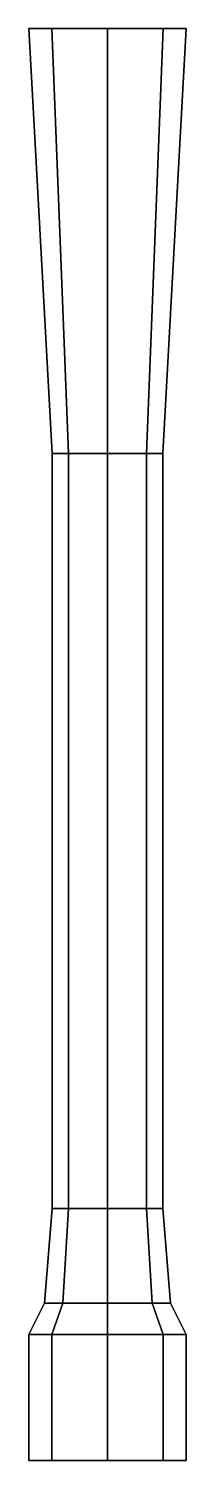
# Model space of a CAD drawing. Extents: x -0.13 to -0.03, y -1.38 to -0.47.
import ezdxf

# ---------------------------------------------------------------- set-up
doc = ezdxf.new("R2010")
doc.units = 0
doc.layers.add('GUN', color=1, linetype='CONTINUOUS')

msp = doc.modelspace()

# ---------------------------------------------------------------- linework, layer by layer
at = {"layer": 'GUN'}
for points in [[(-0.11536, -0.47, 0.03536), (-0.13, -0.47), (-0.115, -0.74), (-0.10475, -0.74, 0.02475)], [(-0.13, -0.47), (-0.11536, -0.47, -0.03536), (-0.10475, -0.74, -0.02475), (-0.115, -0.74)], [(-0.08, -0.47, 0.05), (-0.11536, -0.47, 0.03536), (-0.10475, -0.74, 0.02475), (-0.08, -0.74, 0.035)], [(-0.11536, -0.47, -0.03536), (-0.08, -0.47, -0.05), (-0.08, -0.74, -0.035), (-0.10475, -0.74, -0.02475)], [(-0.04464, -0.47, 0.03536), (-0.08, -0.47, 0.05), (-0.08, -0.74, 0.035), (-0.05525, -0.74, 0.02475)], [(-0.08, -0.47, -0.05), (-0.04464, -0.47, -0.03536), (-0.05525, -0.74, -0.02475), (-0.08, -0.74, -0.035)], [(-0.03, -0.47), (-0.04464, -0.47, 0.03536), (-0.05525, -0.74, 0.02475), (-0.045, -0.74)], [(-0.04464, -0.47, -0.03536), (-0.03, -0.47), (-0.045, -0.74), (-0.05525, -0.74, -0.02475)], [(-0.10475, -0.74, 0.02475), (-0.115, -0.74), (-0.115, -1.22), (-0.10475, -1.22, 0.02475)], [(-0.115, -0.74), (-0.10475, -0.74, -0.02475), (-0.10475, -1.22, -0.02475), (-0.115, -1.22)], [(-0.08, -0.74, 0.035), (-0.10475, -0.74, 0.02475), (-0.10475, -1.22, 0.02475), (-0.08, -1.22, 0.035)], [(-0.10475, -0.74, -0.02475), (-0.08, -0.74, -0.035), (-0.08, -1.22, -0.035), (-0.10475, -1.22, -0.02475)], [(-0.05525, -0.74, 0.02475), (-0.08, -0.74, 0.035), (-0.08, -1.22, 0.035), (-0.05525, -1.22, 0.02475)], [(-0.08, -0.74, -0.035), (-0.05525, -0.74, -0.02475), (-0.05525, -1.22, -0.02475), (-0.08, -1.22, -0.035)], [(-0.045, -0.74), (-0.05525, -0.74, 0.02475), (-0.05525, -1.22, 0.02475), (-0.045, -1.22)], [(-0.05525, -0.74, -0.02475), (-0.045, -0.74), (-0.045, -1.22), (-0.05525, -1.22, -0.02475)], [(-0.10475, -1.22, 0.02475), (-0.115, -1.22), (-0.12, -1.28), (-0.10828, -1.28, 0.02828)], [(-0.115, -1.22), (-0.10475, -1.22, -0.02475), (-0.10828, -1.28, -0.02828), (-0.12, -1.28)], [(-0.08, -1.22, 0.035), (-0.10475, -1.22, 0.02475), (-0.10828, -1.28, 0.02828), (-0.08, -1.28, 0.04)], [(-0.10475, -1.22, -0.02475), (-0.08, -1.22, -0.035), (-0.08, -1.28, -0.04), (-0.10828, -1.28, -0.02828)], [(-0.05525, -1.22, 0.02475), (-0.08, -1.22, 0.035), (-0.08, -1.28, 0.04), (-0.05172, -1.28, 0.02828)], [(-0.08, -1.22, -0.035), (-0.05525, -1.22, -0.02475), (-0.05172, -1.28, -0.02828), (-0.08, -1.28, -0.04)], [(-0.045, -1.22), (-0.05525, -1.22, 0.02475), (-0.05172, -1.28, 0.02828), (-0.04, -1.28)], [(-0.05525, -1.22, -0.02475), (-0.045, -1.22), (-0.04, -1.28), (-0.05172, -1.28, -0.02828)], [(-0.10828, -1.28, 0.02828), (-0.12, -1.28), (-0.13, -1.3), (-0.11536, -1.3, 0.03536)], [(-0.12, -1.28), (-0.10828, -1.28, -0.02828), (-0.11536, -1.3, -0.03536), (-0.13, -1.3)], [(-0.08, -1.28, 0.04), (-0.10828, -1.28, 0.02828), (-0.11536, -1.3, 0.03536), (-0.08, -1.3, 0.05)], [(-0.10828, -1.28, -0.02828), (-0.08, -1.28, -0.04), (-0.08, -1.3, -0.05), (-0.11536, -1.3, -0.03536)], [(-0.05172, -1.28, 0.02828), (-0.08, -1.28, 0.04), (-0.08, -1.3, 0.05), (-0.04464, -1.3, 0.03536)], [(-0.08, -1.28, -0.04), (-0.05172, -1.28, -0.02828), (-0.04464, -1.3, -0.03536), (-0.08, -1.3, -0.05)], [(-0.04, -1.28), (-0.05172, -1.28, 0.02828), (-0.04464, -1.3, 0.03536), (-0.03, -1.3)], [(-0.05172, -1.28, -0.02828), (-0.04, -1.28), (-0.03, -1.3), (-0.04464, -1.3, -0.03536)], [(-0.11536, -1.3, 0.03536), (-0.13, -1.3), (-0.13, -1.38), (-0.11536, -1.38, 0.03536)], [(-0.13, -1.3), (-0.11536, -1.3, -0.03536), (-0.11536, -1.38, -0.03536), (-0.13, -1.38)], [(-0.08, -1.3, 0.05), (-0.11536, -1.3, 0.03536), (-0.11536, -1.38, 0.03536), (-0.08, -1.38, 0.05)], [(-0.11536, -1.3, -0.03536), (-0.08, -1.3, -0.05), (-0.08, -1.38, -0.05), (-0.11536, -1.38, -0.03536)], [(-0.04464, -1.3, 0.03536), (-0.08, -1.3, 0.05), (-0.08, -1.38, 0.05), (-0.04464, -1.38, 0.03536)], [(-0.08, -1.3, -0.05), (-0.04464, -1.3, -0.03536), (-0.04464, -1.38, -0.03536), (-0.08, -1.38, -0.05)], [(-0.03, -1.3), (-0.04464, -1.3, 0.03536), (-0.04464, -1.38, 0.03536), (-0.03, -1.38)], [(-0.04464, -1.3, -0.03536), (-0.03, -1.3), (-0.03, -1.38), (-0.04464, -1.38, -0.03536)], [(-0.11536, -1.38, -0.03536), (-0.03, -1.38), (-0.04464, -1.38, 0.03536), (-0.13, -1.38)], [(-0.13, -1.38), (-0.04464, -1.38, 0.03536), (-0.08, -1.38, 0.05), (-0.11536, -1.38, 0.03536)], [(-0.08, -1.38, -0.05), (-0.04464, -1.38, -0.03536), (-0.03, -1.38), (-0.11536, -1.38, -0.03536)]]:
    msp.add_3dface(points, dxfattribs=at)

doc.saveas('drawing.dxf')
